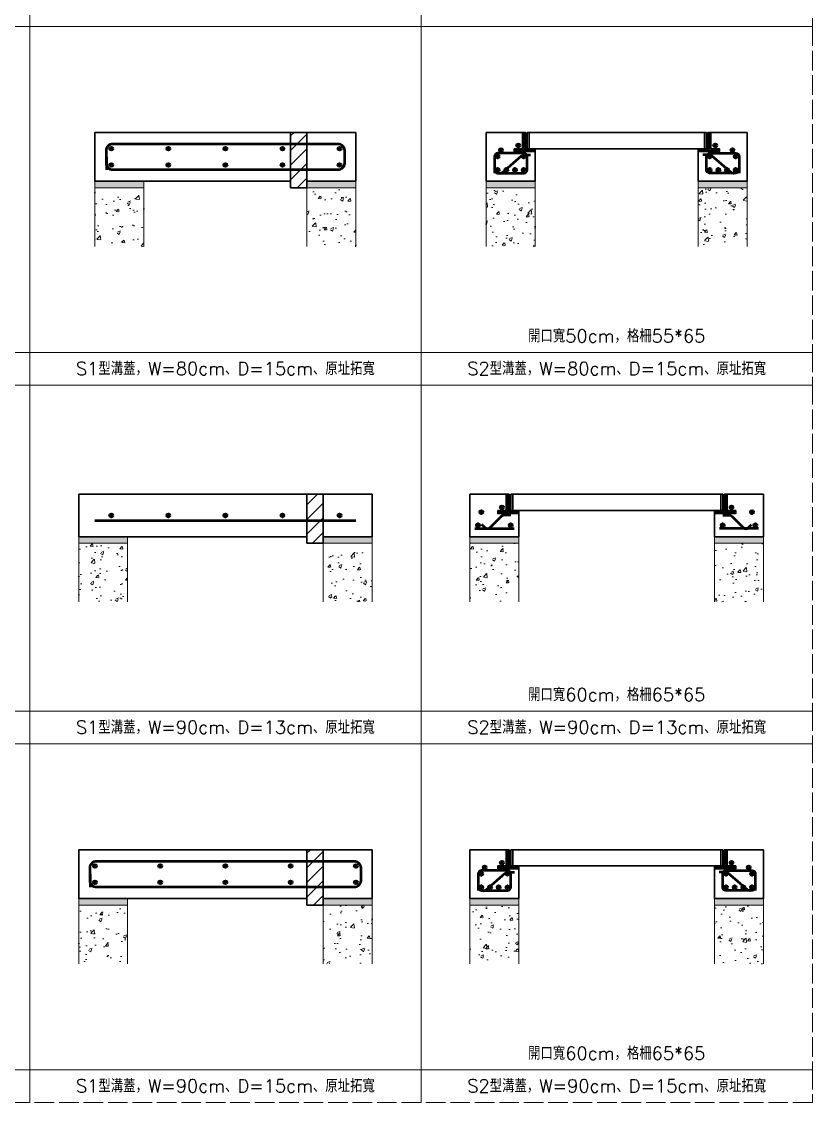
# Model space of a CAD drawing. Extents: x -4891 to 4829, y -5666 to -3242.
# Drawn here: x 1519 to 2004, y -5666 to -5003 of the extents above; entities that cross this region are included whole.
import ezdxf

# ---------------------------------------------------------------- set-up
doc = ezdxf.new("R2010")
doc.units = 0
doc.header["$MEASUREMENT"] = 0
doc.linetypes.add('ACAD_ISO02W100', pattern=[15, 12, -3])
doc.layers.add('一、4.基本-隱藏', color=9, linetype='ACAD_ISO02W100', lineweight=20, plot=False)
doc.layers.add('三、3.文字-註解文字', color=2, linetype='Continuous')
for name, color, linetype, lineweight in [('二、1.繪圖-既有設施', 8, 'Continuous', 20), ('二、2.繪圖-施作項目', 181, 'Continuous', 30), ('二、5.繪圖-鋼筋', 60, 'Continuous', 50), ('二、6.繪圖-其他施作項目', 35, 'Continuous', 30)]:
    doc.layers.add(name, color=color, linetype=linetype, lineweight=lineweight)
doc.styles.add('Content', font='romans.shx', dxfattribs={"height": 4, "bigfont": 'genie.shx'})
pattern_1 = [(0, (-454045.0519, -669369.0251), (1.27, 1.27), [0.635, -1.905]), (90, (-454044.7344, -669369.3426), (-1.27, 1.27), [0.635, -1.905])]
pattern_2 = [(50, (-454045.052, -669369.025), (18.2184669, -1.59390855), [1.905, -20.955]), (355, (-454045.052, -669369.025), (-3.52434214, 19.10568452), [1.524, -16.7640584]), (100.4514447, (-454043.534, -669369.158), (14.6941247, 17.5117752), [1.6190009, -17.80902446]), (46.1842, (-454045.052, -669363.945), (27.1079041, -4.2042328), [2.8575, -31.4325]), (96.6355576, (-454042.793, -669364.295), (23.7404134, 24.7426125), [2.4285023, -26.7135608]), (351.184151, (-454045.052, -669363.945), (23.7404134, 24.7426125), [2.2859967, -25.1459732]), (21, (-454042.512, -669365.215), (15.16143913, -10.22651982), [1.905, -20.955]), (326, (-454042.512, -669365.215), (6.18020283, 18.4187966), [1.524, -16.764]), (71.451445, (-454041.248, -669366.067), (21.34164193, 8.1922769), [1.6190009, -17.80899376]), (37.5, (-454045.052, -669369.025), (0.308860325, 8.455503887), [0, -16.5608, 0, -17.018, 0, -16.8275]), (7.5, (-454045.052, -669369.025), (6.68196625, 10.01805748), [0, -9.7028, 0, -16.1798, 0, -6.4135]), (327.5, (-454050.716, -669369.025), (13.559059517, -0.5728744), [0, -6.35, 0, -19.812, 0, -26.289]), (317.5, (-454053.256, -669369.025), (14.81291814, 2.5426491), [0, -8.255, 0, -13.1572, 0, -18.669])]

msp = doc.modelspace()

# ---------------------------------------------------------------- hatches: boundary and pattern name
at = {"layer": '二、1.繪圖-既有設施'}
h = msp.add_hatch(dxfattribs=at)
h.set_pattern_fill('CROSS', color=256, scale=0.2)
h.set_pattern_definition(pattern_1)
h.paths.add_polyline_path([(1593.868, -5101.296), (1563.868, -5101.296), (1563.868, -5105.296), (1593.868, -5105.296)])
h.paths.add_polyline_path([(1723.868, -5101.296), (1693.868, -5101.296), (1693.868, -5105.296), (1723.868, -5105.296)])
h = msp.add_hatch(dxfattribs=at)
h.set_pattern_fill('CROSS', color=256, scale=0.2)
h.set_pattern_definition(pattern_1)
h.paths.add_polyline_path([(1833.868, -5101.296), (1803.868, -5101.296), (1803.868, -5105.296), (1833.868, -5105.296)])
h.paths.add_polyline_path([(1963.868, -5101.296), (1933.868, -5101.296), (1933.868, -5105.296), (1963.868, -5105.296)])
h = msp.add_hatch(dxfattribs=at)
h.set_pattern_fill('AR-CONC', color=256, scale=0.1)
h.set_pattern_definition(pattern_2)
h.paths.add_polyline_path([(1593.868, -5105.296), (1563.868, -5105.296), (1563.868, -5141.296), (1593.868, -5141.296)])
h.paths.add_polyline_path([(1723.868, -5105.296), (1693.868, -5105.296), (1693.868, -5141.296), (1723.868, -5141.296)])
h = msp.add_hatch(dxfattribs=at)
h.set_pattern_fill('AR-CONC', color=256, scale=0.1)
h.set_pattern_definition(pattern_2)
h.paths.add_polyline_path([(1833.868, -5105.296), (1803.868, -5105.296), (1803.868, -5141.296), (1833.868, -5141.296)])
h.paths.add_polyline_path([(1963.868, -5105.296), (1933.868, -5105.296), (1933.868, -5141.296), (1963.868, -5141.296)])
h = msp.add_hatch(dxfattribs=at)
h.set_pattern_fill('CROSS', color=256, scale=0.2)
h.set_pattern_definition(pattern_1)
h.paths.add_polyline_path([(1583.868, -5319.296), (1553.868, -5319.296), (1553.868, -5323.296), (1583.868, -5323.296)])
h.paths.add_polyline_path([(1733.868, -5319.296), (1703.868, -5319.296), (1703.868, -5323.296), (1733.868, -5323.296)])
h = msp.add_hatch(dxfattribs=at)
h.set_pattern_fill('AR-CONC', color=256, scale=0.1)
h.set_pattern_definition(pattern_2)
h.paths.add_polyline_path([(1583.868, -5323.296), (1553.868, -5323.296), (1553.868, -5359.296), (1583.868, -5359.296)])
h.paths.add_polyline_path([(1733.868, -5323.296), (1703.868, -5323.296), (1703.868, -5359.296), (1733.868, -5359.296)])
h = msp.add_hatch(dxfattribs=at)
h.set_pattern_fill('CROSS', color=256, scale=0.2)
h.set_pattern_definition(pattern_1)
h.paths.add_polyline_path([(1823.868, -5319.296), (1793.868, -5319.296), (1793.868, -5323.296), (1823.868, -5323.296)])
h.paths.add_polyline_path([(1973.868, -5319.296), (1943.868, -5319.296), (1943.868, -5323.296), (1973.868, -5323.296)])
h = msp.add_hatch(dxfattribs=at)
h.set_pattern_fill('AR-CONC', color=256, scale=0.1)
h.set_pattern_definition(pattern_2)
h.paths.add_polyline_path([(1823.868, -5323.296), (1793.868, -5323.296), (1793.868, -5359.296), (1823.868, -5359.296)])
h.paths.add_polyline_path([(1973.868, -5323.296), (1943.868, -5323.296), (1943.868, -5359.296), (1973.868, -5359.296)])
h = msp.add_hatch(dxfattribs=at)
h.set_pattern_fill('CROSS', color=256, scale=0.2)
h.set_pattern_definition(pattern_1)
h.paths.add_polyline_path([(1583.868, -5541.296), (1553.868, -5541.296), (1553.868, -5545.296), (1583.868, -5545.296)])
h.paths.add_polyline_path([(1733.868, -5541.296), (1703.868, -5541.296), (1703.868, -5545.296), (1733.868, -5545.296)])
h = msp.add_hatch(dxfattribs=at)
h.set_pattern_fill('CROSS', color=256, scale=0.2)
h.set_pattern_definition(pattern_1)
h.paths.add_polyline_path([(1823.868, -5541.296), (1793.868, -5541.296), (1793.868, -5545.296), (1823.868, -5545.296)])
h.paths.add_polyline_path([(1973.868, -5541.296), (1943.868, -5541.296), (1943.868, -5545.296), (1973.868, -5545.296)])
h = msp.add_hatch(dxfattribs=at)
h.set_pattern_fill('AR-CONC', color=256, scale=0.1)
h.set_pattern_definition(pattern_2)
h.paths.add_polyline_path([(1583.868, -5545.296), (1553.868, -5545.296), (1553.868, -5581.296), (1583.868, -5581.296)])
h.paths.add_polyline_path([(1733.868, -5545.296), (1703.868, -5545.296), (1703.868, -5581.296), (1733.868, -5581.296)])
h = msp.add_hatch(dxfattribs=at)
h.set_pattern_fill('AR-CONC', color=256, scale=0.1)
h.set_pattern_definition(pattern_2)
h.paths.add_polyline_path([(1823.868, -5545.296), (1793.868, -5545.296), (1793.868, -5581.296), (1823.868, -5581.296)])
h.paths.add_polyline_path([(1973.868, -5545.296), (1943.868, -5545.296), (1943.868, -5581.296), (1973.868, -5581.296)])
at = {"layer": '二、5.繪圖-鋼筋'}
h = msp.add_hatch(color=256, dxfattribs=at)
h.dxf.hatch_style = 1
h.paths.add_polyline_path([(1572.868, -5081.296, 1), (1574.868, -5081.296, 1)])
h = msp.add_hatch(color=256, dxfattribs=at)
h.dxf.hatch_style = 1
h.paths.add_polyline_path([(1607.868, -5081.296, 1), (1609.868, -5081.296, 1)])
h = msp.add_hatch(color=256, dxfattribs=at)
h.dxf.hatch_style = 1
h.paths.add_polyline_path([(1642.868, -5081.296, 1), (1644.868, -5081.296, 1)])
h = msp.add_hatch(color=256, dxfattribs=at)
h.dxf.hatch_style = 1
h.paths.add_polyline_path([(1677.868, -5081.296, 1), (1679.868, -5081.296, 1)])
h = msp.add_hatch(color=256, dxfattribs=at)
h.dxf.hatch_style = 1
h.paths.add_polyline_path([(1712.868, -5081.296, 1), (1714.868, -5081.296, 1)])
h = msp.add_hatch(color=256, dxfattribs=at)
h.dxf.hatch_style = 1
h.paths.add_polyline_path([(1811.868, -5082.196, 1), (1813.868, -5082.196, 1)])
h = msp.add_hatch(color=256, dxfattribs=at)
h.dxf.hatch_style = 1
h.paths.add_polyline_path([(1822.468, -5079.296, 1), (1824.468, -5079.296, 1)])
h = msp.add_hatch(color=256, dxfattribs=at)
h.dxf.hatch_style = 1
h.paths.add_polyline_path([(1943.268, -5079.296, 1), (1945.268, -5079.296, 1)])
h = msp.add_hatch(color=256, dxfattribs=at)
h.dxf.hatch_style = 1
h.paths.add_polyline_path([(1953.868, -5082.196, 1), (1955.868, -5082.196, 1)])
h = msp.add_hatch(color=256, dxfattribs=at)
h.dxf.hatch_style = 1
h.paths.add_polyline_path([(1572.868, -5091.296, 1), (1574.868, -5091.296, 1)])
h = msp.add_hatch(color=256, dxfattribs=at)
h.dxf.hatch_style = 1
h.paths.add_polyline_path([(1607.868, -5091.296, 1), (1609.868, -5091.296, 1)])
h = msp.add_hatch(color=256, dxfattribs=at)
h.dxf.hatch_style = 1
h.paths.add_polyline_path([(1642.868, -5091.296, 1), (1644.868, -5091.296, 1)])
h = msp.add_hatch(color=256, dxfattribs=at)
h.dxf.hatch_style = 1
h.paths.add_polyline_path([(1677.868, -5091.296, 1), (1679.868, -5091.296, 1)])
h = msp.add_hatch(color=256, dxfattribs=at)
h.dxf.hatch_style = 1
h.paths.add_polyline_path([(1712.868, -5091.296, 1), (1714.868, -5091.296, 1)])
h = msp.add_hatch(color=256, dxfattribs=at)
h.dxf.hatch_style = 1
h.paths.add_polyline_path([(1809.868, -5086.096, 1), (1811.868, -5086.096, 1)])
h = msp.add_hatch(color=256, dxfattribs=at)
h.dxf.hatch_style = 1
h.paths.add_polyline_path([(1825.868, -5086.096, 1), (1827.868, -5086.096, 1)])
h = msp.add_hatch(color=256, dxfattribs=at)
h.dxf.hatch_style = 1
h.paths.add_polyline_path([(1939.868, -5086.096, 1), (1941.868, -5086.096, 1)])
h = msp.add_hatch(color=256, dxfattribs=at)
h.dxf.hatch_style = 1
h.paths.add_polyline_path([(1955.868, -5086.096, 1), (1957.868, -5086.096, 1)])
h = msp.add_hatch(color=256, dxfattribs=at)
h.dxf.hatch_style = 1
h.paths.add_polyline_path([(1809.868, -5094.296, 1), (1811.868, -5094.296, 1)])
h = msp.add_hatch(color=256, dxfattribs=at)
h.dxf.hatch_style = 1
h.paths.add_polyline_path([(1815.188, -5094.296, 1), (1817.188, -5094.296, 1)])
h = msp.add_hatch(color=256, dxfattribs=at)
h.dxf.hatch_style = 1
h.paths.add_polyline_path([(1820.528, -5094.296, 1), (1822.528, -5094.296, 1)])
h = msp.add_hatch(color=256, dxfattribs=at)
h.dxf.hatch_style = 1
h.paths.add_polyline_path([(1825.868, -5094.296, 1), (1827.868, -5094.296, 1)])
h = msp.add_hatch(color=256, dxfattribs=at)
h.dxf.hatch_style = 1
h.paths.add_polyline_path([(1939.868, -5094.296, 1), (1941.868, -5094.296, 1)])
h = msp.add_hatch(color=256, dxfattribs=at)
h.dxf.hatch_style = 1
h.paths.add_polyline_path([(1945.208, -5094.296, 1), (1947.208, -5094.296, 1)])
h = msp.add_hatch(color=256, dxfattribs=at)
h.dxf.hatch_style = 1
h.paths.add_polyline_path([(1950.548, -5094.296, 1), (1952.548, -5094.296, 1)])
h = msp.add_hatch(color=256, dxfattribs=at)
h.dxf.hatch_style = 1
h.paths.add_polyline_path([(1955.868, -5094.296, 1), (1957.868, -5094.296, 1)])
h = msp.add_hatch(color=256, dxfattribs=at)
h.dxf.hatch_style = 1
h.paths.add_polyline_path([(1799.868, -5304.196, 1), (1801.868, -5304.196, 1)])
h = msp.add_hatch(color=256, dxfattribs=at)
h.dxf.hatch_style = 1
h.paths.add_polyline_path([(1812.468, -5301.296, 1), (1814.468, -5301.296, 1)])
h = msp.add_hatch(color=256, dxfattribs=at)
h.dxf.hatch_style = 1
h.paths.add_polyline_path([(1953.268, -5301.296, 1), (1955.268, -5301.296, 1)])
h = msp.add_hatch(color=256, dxfattribs=at)
h.dxf.hatch_style = 1
h.paths.add_polyline_path([(1965.868, -5304.196, 1), (1967.868, -5304.196, 1)])
h = msp.add_hatch(color=256, dxfattribs=at)
h.dxf.hatch_style = 1
h.paths.add_polyline_path([(1572.868, -5306.296, 1), (1574.868, -5306.296, 1)])
h = msp.add_hatch(color=256, dxfattribs=at)
h.dxf.hatch_style = 1
h.paths.add_polyline_path([(1607.868, -5306.296, 1), (1609.868, -5306.296, 1)])
h = msp.add_hatch(color=256, dxfattribs=at)
h.dxf.hatch_style = 1
h.paths.add_polyline_path([(1642.868, -5306.296, 1), (1644.868, -5306.296, 1)])
h = msp.add_hatch(color=256, dxfattribs=at)
h.dxf.hatch_style = 1
h.paths.add_polyline_path([(1677.868, -5306.296, 1), (1679.868, -5306.296, 1)])
h = msp.add_hatch(color=256, dxfattribs=at)
h.dxf.hatch_style = 1
h.paths.add_polyline_path([(1712.868, -5306.296, 1), (1714.868, -5306.296, 1)])
h = msp.add_hatch(color=256, dxfattribs=at)
h.dxf.hatch_style = 1
h.paths.add_polyline_path([(1797.868, -5312.296, 1), (1799.868, -5312.296, 1)])
h = msp.add_hatch(color=256, dxfattribs=at)
h.dxf.hatch_style = 1
h.paths.add_polyline_path([(1817.868, -5312.296, 1), (1819.868, -5312.296, 1)])
h = msp.add_hatch(color=256, dxfattribs=at)
h.dxf.hatch_style = 1
h.paths.add_polyline_path([(1947.868, -5312.296, 1), (1949.868, -5312.296, 1)])
h = msp.add_hatch(color=256, dxfattribs=at)
h.dxf.hatch_style = 1
h.paths.add_polyline_path([(1967.868, -5312.296, 1), (1969.868, -5312.296, 1)])
h = msp.add_hatch(color=256, dxfattribs=at)
h.dxf.hatch_style = 1
h.paths.add_polyline_path([(1562.868, -5521.296, 1), (1564.868, -5521.296, 1)])
h = msp.add_hatch(color=256, dxfattribs=at)
h.dxf.hatch_style = 1
h.paths.add_polyline_path([(1602.868, -5521.296, 1), (1604.868, -5521.296, 1)])
h = msp.add_hatch(color=256, dxfattribs=at)
h.dxf.hatch_style = 1
h.paths.add_polyline_path([(1642.868, -5521.296, 1), (1644.868, -5521.296, 1)])
h = msp.add_hatch(color=256, dxfattribs=at)
h.dxf.hatch_style = 1
h.paths.add_polyline_path([(1682.868, -5521.296, 1), (1684.868, -5521.296, 1)])
h = msp.add_hatch(color=256, dxfattribs=at)
h.dxf.hatch_style = 1
h.paths.add_polyline_path([(1722.868, -5521.296, 1), (1724.868, -5521.296, 1)])
h = msp.add_hatch(color=256, dxfattribs=at)
h.dxf.hatch_style = 1
h.paths.add_polyline_path([(1801.868, -5522.196, 1), (1803.868, -5522.196, 1)])
h = msp.add_hatch(color=256, dxfattribs=at)
h.dxf.hatch_style = 1
h.paths.add_polyline_path([(1812.468, -5519.296, 1), (1814.468, -5519.296, 1)])
h = msp.add_hatch(color=256, dxfattribs=at)
h.dxf.hatch_style = 1
h.paths.add_polyline_path([(1953.268, -5519.296, 1), (1955.268, -5519.296, 1)])
h = msp.add_hatch(color=256, dxfattribs=at)
h.dxf.hatch_style = 1
h.paths.add_polyline_path([(1963.868, -5522.196, 1), (1965.868, -5522.196, 1)])
h = msp.add_hatch(color=256, dxfattribs=at)
h.dxf.hatch_style = 1
h.paths.add_polyline_path([(1799.868, -5526.096, 1), (1801.868, -5526.096, 1)])
h = msp.add_hatch(color=256, dxfattribs=at)
h.dxf.hatch_style = 1
h.paths.add_polyline_path([(1815.868, -5526.096, 1), (1817.868, -5526.096, 1)])
h = msp.add_hatch(color=256, dxfattribs=at)
h.dxf.hatch_style = 1
h.paths.add_polyline_path([(1949.868, -5526.096, 1), (1951.868, -5526.096, 1)])
h = msp.add_hatch(color=256, dxfattribs=at)
h.dxf.hatch_style = 1
h.paths.add_polyline_path([(1965.868, -5526.096, 1), (1967.868, -5526.096, 1)])
h = msp.add_hatch(color=256, dxfattribs=at)
h.dxf.hatch_style = 1
h.paths.add_polyline_path([(1562.868, -5531.296, 1), (1564.868, -5531.296, 1)])
h = msp.add_hatch(color=256, dxfattribs=at)
h.dxf.hatch_style = 1
h.paths.add_polyline_path([(1602.868, -5531.296, 1), (1604.868, -5531.296, 1)])
h = msp.add_hatch(color=256, dxfattribs=at)
h.dxf.hatch_style = 1
h.paths.add_polyline_path([(1642.868, -5531.296, 1), (1644.868, -5531.296, 1)])
h = msp.add_hatch(color=256, dxfattribs=at)
h.dxf.hatch_style = 1
h.paths.add_polyline_path([(1682.868, -5531.296, 1), (1684.868, -5531.296, 1)])
h = msp.add_hatch(color=256, dxfattribs=at)
h.dxf.hatch_style = 1
h.paths.add_polyline_path([(1722.868, -5531.296, 1), (1724.868, -5531.296, 1)])
h = msp.add_hatch(color=256, dxfattribs=at)
h.dxf.hatch_style = 1
h.paths.add_polyline_path([(1799.868, -5534.296, 1), (1801.868, -5534.296, 1)])
h = msp.add_hatch(color=256, dxfattribs=at)
h.dxf.hatch_style = 1
h.paths.add_polyline_path([(1805.188, -5534.296, 1), (1807.188, -5534.296, 1)])
h = msp.add_hatch(color=256, dxfattribs=at)
h.dxf.hatch_style = 1
h.paths.add_polyline_path([(1810.528, -5534.296, 1), (1812.528, -5534.296, 1)])
h = msp.add_hatch(color=256, dxfattribs=at)
h.dxf.hatch_style = 1
h.paths.add_polyline_path([(1815.868, -5534.296, 1), (1817.868, -5534.296, 1)])
h = msp.add_hatch(color=256, dxfattribs=at)
h.dxf.hatch_style = 1
h.paths.add_polyline_path([(1949.868, -5534.296, 1), (1951.868, -5534.296, 1)])
h = msp.add_hatch(color=256, dxfattribs=at)
h.dxf.hatch_style = 1
h.paths.add_polyline_path([(1955.208, -5534.296, 1), (1957.208, -5534.296, 1)])
h = msp.add_hatch(color=256, dxfattribs=at)
h.dxf.hatch_style = 1
h.paths.add_polyline_path([(1960.548, -5534.296, 1), (1962.548, -5534.296, 1)])
h = msp.add_hatch(color=256, dxfattribs=at)
h.dxf.hatch_style = 1
h.paths.add_polyline_path([(1965.868, -5534.296, 1), (1967.868, -5534.296, 1)])
at = {"layer": '二、6.繪圖-其他施作項目'}
h = msp.add_hatch(dxfattribs=at)
h.set_pattern_fill('ANSI31', color=256, scale=2)
h.set_pattern_definition([(45, (-454535.052, -670649.025), (-4.49012806, 4.49012806), [])])
h.paths.add_polyline_path([(1693.868, -5071.296), (1683.868, -5071.296), (1683.868, -5105.296), (1693.868, -5105.296)])
h = msp.add_hatch(dxfattribs=at)
h.set_pattern_fill('ANSI31', color=256, scale=0.2)
h.set_pattern_definition([(45, (4283.5368, -7112.3505), (-0.4490128, 0.4490128), [])])
h.paths.add_polyline_path([(1827.868, -5071.296), (1826.068, -5071.296), (1826.068, -5081.296), (1820.868, -5081.296), (1820.868, -5083.096), (1833.868, -5083.096), (1833.868, -5081.296), (1827.868, -5081.296)])
h.paths.add_polyline_path([(1939.868, -5081.296), (1933.868, -5081.296), (1933.868, -5083.096), (1946.868, -5083.096), (1946.868, -5081.296), (1941.668, -5081.296), (1941.668, -5071.296), (1939.868, -5071.296)])
h = msp.add_hatch(dxfattribs=at)
h.set_pattern_fill('ANSI31', color=256, scale=2)
h.set_pattern_definition([(45, (-454215.298, -671032.704), (-4.49012806, 4.49012806), [])])
h.paths.add_polyline_path([(1703.868, -5293.296), (1693.868, -5293.296), (1693.868, -5323.296), (1703.868, -5323.296)])
h = msp.add_hatch(dxfattribs=at)
h.set_pattern_fill('ANSI31', color=256, scale=0.2)
h.set_pattern_definition([(45, (4273.5368, -7284.2209), (-0.4490128, 0.4490128), [])])
h.paths.add_polyline_path([(1817.868, -5293.296), (1816.068, -5293.296), (1816.068, -5303.296), (1810.868, -5303.296), (1810.868, -5305.096), (1823.868, -5305.096), (1823.868, -5303.296), (1817.868, -5303.296)])
h.paths.add_polyline_path([(1949.868, -5303.296), (1943.868, -5303.296), (1943.868, -5305.096), (1956.868, -5305.096), (1956.868, -5303.296), (1951.668, -5303.296), (1951.668, -5293.296), (1949.868, -5293.296)])
h = msp.add_hatch(dxfattribs=at)
h.set_pattern_fill('ANSI31', color=256, scale=2)
h.set_pattern_definition([(45, (-454525.052, -671089.025), (-4.49012806, 4.49012806), [])])
h.paths.add_polyline_path([(1703.868, -5511.296), (1693.868, -5511.296), (1693.868, -5545.296), (1703.868, -5545.296)])
h = msp.add_hatch(dxfattribs=at)
h.set_pattern_fill('ANSI31', color=256, scale=0.2)
h.set_pattern_definition([(45, (4273.5368, -7502.2209), (-0.4490128, 0.4490128), [])])
h.paths.add_polyline_path([(1817.868, -5511.296), (1816.068, -5511.296), (1816.068, -5521.296), (1810.868, -5521.296), (1810.868, -5523.096), (1823.868, -5523.096), (1823.868, -5521.296), (1817.868, -5521.296)])
h.paths.add_polyline_path([(1949.868, -5521.296), (1943.868, -5521.296), (1943.868, -5523.096), (1956.868, -5523.096), (1956.868, -5521.296), (1951.668, -5521.296), (1951.668, -5511.296), (1949.868, -5511.296)])

# ---------------------------------------------------------------- linework, layer by layer
at = {"layer": '一、4.基本-隱藏'}
for points in [[(1283.868, -4986.296), (1523.868, -4986.296), (1523.868, -5006.296), (1283.868, -5006.296)], [(1523.868, -4986.296), (1763.868, -4986.296), (1763.868, -5006.296), (1523.868, -5006.296)], [(1763.868, -4986.296), (2003.868, -4986.296), (2003.868, -5006.296), (1763.868, -5006.296)], [(1283.868, -5006.296), (1523.868, -5006.296), (1523.868, -5206.296), (1283.868, -5206.296)], [(1523.868, -5006.296), (1763.868, -5006.296), (1763.868, -5206.296), (1523.868, -5206.296)], [(1763.868, -5006.296), (2003.868, -5006.296), (2003.868, -5206.296), (1763.868, -5206.296)], [(1283.868, -5206.296), (1523.868, -5206.296), (1523.868, -5226.296), (1283.868, -5226.296)], [(1523.868, -5206.296), (1763.868, -5206.296), (1763.868, -5226.296), (1523.868, -5226.296)], [(1763.868, -5206.296), (2003.868, -5206.296), (2003.868, -5226.296), (1763.868, -5226.296)], [(1283.868, -5226.296), (1523.868, -5226.296), (1523.868, -5426.296), (1283.868, -5426.296)], [(1523.868, -5226.296), (1763.868, -5226.296), (1763.868, -5426.296), (1523.868, -5426.296)], [(1763.868, -5226.296), (2003.868, -5226.296), (2003.868, -5426.296), (1763.868, -5426.296)], [(1283.868, -5426.296), (1523.868, -5426.296), (1523.868, -5446.296), (1283.868, -5446.296)], [(1523.868, -5426.296), (1763.868, -5426.296), (1763.868, -5446.296), (1523.868, -5446.296)], [(1523.868, -5426.296), (1763.868, -5426.296), (1763.868, -5446.296), (1523.868, -5446.296)], [(1763.868, -5426.296), (2003.868, -5426.296), (2003.868, -5446.296), (1763.868, -5446.296)], [(1283.868, -5446.296), (1523.868, -5446.296), (1523.868, -5646.296), (1283.868, -5646.296)], [(1523.868, -5446.296), (1763.868, -5446.296), (1763.868, -5646.296), (1523.868, -5646.296)], [(1763.868, -5446.296), (2003.868, -5446.296), (2003.868, -5646.296), (1763.868, -5646.296)], [(1283.868, -5646.296), (1523.868, -5646.296), (1523.868, -5666.296), (1283.868, -5666.296)], [(1523.868, -5646.296), (1763.868, -5646.296), (1763.868, -5666.296), (1523.868, -5666.296)], [(1763.868, -5646.296), (2003.868, -5646.296), (2003.868, -5666.296), (1763.868, -5666.296)]]:
    msp.add_lwpolyline(points, close=True, dxfattribs=at)
at = {"layer": '二、1.繪圖-既有設施'}
for points in [[(1563.868, -5101.296), (1563.868, -5141.296)], [(1593.868, -5101.296), (1593.868, -5141.296)], [(1693.868, -5101.296), (1693.868, -5141.296)], [(1723.868, -5101.296), (1723.868, -5141.296)], [(1803.868, -5101.296), (1803.868, -5141.296)], [(1833.868, -5101.296), (1833.868, -5141.296)], [(1933.868, -5101.296), (1933.868, -5141.296)], [(1963.868, -5101.296), (1963.868, -5141.296)], [(1563.868, -5105.296), (1593.868, -5105.296)], [(1693.868, -5105.296), (1723.868, -5105.296)], [(1803.868, -5105.296), (1833.868, -5105.296)], [(1933.868, -5105.296), (1963.868, -5105.296)], [(1553.868, -5319.296), (1553.868, -5359.296)], [(1553.868, -5323.296), (1583.868, -5323.296)], [(1583.868, -5319.296), (1583.868, -5359.296)], [(1703.868, -5319.296), (1703.868, -5359.296)], [(1703.868, -5323.296), (1733.868, -5323.296)], [(1733.868, -5319.296), (1733.868, -5359.296)], [(1793.868, -5319.296), (1793.868, -5359.296)], [(1793.868, -5323.296), (1823.868, -5323.296)], [(1823.868, -5319.296), (1823.868, -5359.296)], [(1943.868, -5319.296), (1943.868, -5359.296)], [(1943.868, -5323.296), (1973.868, -5323.296)], [(1973.868, -5319.296), (1973.868, -5359.296)], [(1553.868, -5541.296), (1553.868, -5581.296)], [(1583.868, -5541.296), (1583.868, -5581.296)], [(1703.868, -5541.296), (1703.868, -5581.296)], [(1733.868, -5541.296), (1733.868, -5581.296)], [(1793.868, -5541.296), (1793.868, -5581.296)], [(1823.868, -5541.296), (1823.868, -5581.296)], [(1943.868, -5541.296), (1943.868, -5581.296)], [(1973.868, -5541.296), (1973.868, -5581.296)], [(1553.868, -5545.296), (1583.868, -5545.296)], [(1703.868, -5545.296), (1733.868, -5545.296)], [(1793.868, -5545.296), (1823.868, -5545.296)], [(1943.868, -5545.296), (1973.868, -5545.296)]]:
    msp.add_lwpolyline(points, dxfattribs=at)
at = {"layer": '二、2.繪圖-施作項目'}
for points in [[(1563.868, -5071.296), (1723.868, -5071.296)], [(1563.868, -5071.296), (1563.868, -5101.296)], [(1723.868, -5071.296), (1723.868, -5101.296)], [(1803.868, -5071.296), (1826.068, -5071.296)], [(1803.868, -5071.296), (1803.868, -5101.296)], [(1963.868, -5071.296), (1941.668, -5071.296)], [(1963.868, -5071.296), (1963.868, -5101.296)], [(1833.868, -5081.296), (1833.868, -5101.296)], [(1933.868, -5081.296), (1933.868, -5101.296)], [(1563.868, -5101.296), (1683.868, -5101.296)], [(1693.868, -5101.296), (1723.868, -5101.296)], [(1803.868, -5101.296), (1833.868, -5101.296)], [(1933.868, -5101.296), (1963.868, -5101.296)], [(1553.868, -5293.296), (1733.868, -5293.296)], [(1553.868, -5293.296), (1553.868, -5319.296)], [(1733.868, -5293.296), (1733.868, -5319.296)], [(1793.868, -5293.296), (1816.068, -5293.296)], [(1793.868, -5293.296), (1793.868, -5319.296)], [(1951.668, -5293.296), (1973.868, -5293.296)], [(1973.868, -5293.296), (1973.868, -5319.296)], [(1823.868, -5303.296), (1823.868, -5319.296)], [(1943.868, -5303.296), (1943.868, -5319.296)], [(1553.868, -5319.296), (1693.868, -5319.296)], [(1703.868, -5319.296), (1733.868, -5319.296)], [(1793.868, -5319.296), (1823.868, -5319.296)], [(1943.868, -5319.296), (1973.868, -5319.296)], [(1553.868, -5511.296), (1733.868, -5511.296)], [(1553.868, -5511.296), (1553.868, -5541.296)], [(1733.868, -5511.296), (1733.868, -5541.296)], [(1793.868, -5511.296), (1816.068, -5511.296)], [(1793.868, -5511.296), (1793.868, -5541.296)], [(1951.668, -5511.296), (1973.868, -5511.296)], [(1973.868, -5511.296), (1973.868, -5541.296)], [(1823.868, -5521.296), (1823.868, -5541.296)], [(1943.868, -5521.296), (1943.868, -5541.296)], [(1553.868, -5541.296), (1693.868, -5541.296)], [(1703.868, -5541.296), (1733.868, -5541.296)], [(1793.868, -5541.296), (1823.868, -5541.296)], [(1943.868, -5541.296), (1973.868, -5541.296)]]:
    msp.add_lwpolyline(points, dxfattribs=at)
at = {"layer": '二、5.繪圖-鋼筋'}
for points in [[(1716.868, -5082.296), (1716.868, -5090.296, -0.4142136), (1712.868, -5094.296), (1574.868, -5094.296, -0.4142136), (1570.868, -5090.296), (1570.868, -5082.296, -0.4142136), (1574.868, -5078.296), (1712.868, -5078.296, -0.4142136)], [(1826.868, -5084.096), (1810.868, -5084.096, 0.4142136), (1808.868, -5086.096), (1808.868, -5094.296, 0.4142136), (1810.868, -5096.296), (1826.868, -5096.296, 0.4142136), (1828.868, -5094.296), (1828.868, -5086.096, 0.4142136)], [(1940.868, -5084.096), (1956.868, -5084.096, -0.4142136), (1958.868, -5086.096), (1958.868, -5094.296, -0.4142136), (1956.868, -5096.296), (1940.868, -5096.296, -0.4142136), (1938.868, -5094.296), (1938.868, -5086.096, -0.4142136)], [(1726.868, -5522.296), (1726.868, -5530.296, -0.4142136), (1722.868, -5534.296), (1564.868, -5534.296, -0.4142136), (1560.868, -5530.296), (1560.868, -5522.296, -0.4142136), (1564.868, -5518.296), (1722.868, -5518.296, -0.4142136)], [(1816.868, -5524.096), (1800.868, -5524.096, 0.4142136), (1798.868, -5526.096), (1798.868, -5534.296, 0.4142136), (1800.868, -5536.296), (1816.868, -5536.296, 0.4142136), (1818.868, -5534.296), (1818.868, -5526.096, 0.4142136)], [(1950.868, -5524.096), (1966.868, -5524.096, -0.4142136), (1968.868, -5526.096), (1968.868, -5534.296, -0.4142136), (1966.868, -5536.296), (1950.868, -5536.296, -0.4142136), (1948.868, -5534.296), (1948.868, -5526.096, -0.4142136)]]:
    msp.add_lwpolyline(points, format="xyb", close=True, dxfattribs=at)
for points in [[(1570.868, -5086.296), (1570.868, -5094.296)], [(1808.868, -5090.196), (1808.868, -5096.296)], [(1958.868, -5090.196), (1958.868, -5096.296)], [(1563.868, -5309.296), (1723.868, -5309.296)], [(1796.868, -5314.296), (1820.868, -5314.296)], [(1970.868, -5314.296), (1946.868, -5314.296)], [(1560.868, -5526.296), (1560.868, -5534.296)], [(1798.868, -5530.196), (1798.868, -5536.296)], [(1968.868, -5530.196), (1968.868, -5536.296)]]:
    msp.add_lwpolyline(points, dxfattribs=at)
for points in [[(1808.905, -5093.543), (1810.887, -5095.795, 0.4142136), (1813.71, -5095.974), (1825.502, -5085.595, -0.1824306), (1826.823, -5085.096), (1831.068, -5085.096)], [(1958.832, -5093.543), (1956.85, -5095.795, -0.4142136), (1954.027, -5095.974), (1942.235, -5085.595, 0.1824306), (1940.914, -5085.096), (1936.668, -5085.096)], [(1818.868, -5306.096), (1814.697, -5306.096, 0.1989124), (1813.283, -5306.682), (1806.083, -5313.882, -0.4142136), (1803.254, -5313.882), (1801.133, -5311.76)], [(1948.868, -5306.096), (1953.04, -5306.096, -0.1989124), (1954.454, -5306.682), (1961.654, -5313.882, 0.4142136), (1964.483, -5313.882), (1966.604, -5311.76)], [(1798.905, -5533.543), (1800.887, -5535.795, 0.4142136), (1803.71, -5535.974), (1815.502, -5525.595, -0.1824306), (1816.823, -5525.096), (1821.068, -5525.096)], [(1968.832, -5533.543), (1966.85, -5535.795, -0.4142136), (1964.027, -5535.974), (1952.235, -5525.595, 0.1824306), (1950.914, -5525.096), (1946.668, -5525.096)]]:
    msp.add_lwpolyline(points, format="xyb", dxfattribs=at)
for centre in [(1573.868, -5081.296), (1608.868, -5081.296), (1643.868, -5081.296), (1678.868, -5081.296), (1713.868, -5081.296), (1812.868, -5082.196), (1823.468, -5079.296), (1944.268, -5079.296), (1954.868, -5082.196), (1573.868, -5091.296), (1608.868, -5091.296), (1643.868, -5091.296), (1678.868, -5091.296), (1713.868, -5091.296), (1810.868, -5086.096), (1826.868, -5086.096), (1940.868, -5086.096), (1956.868, -5086.096), (1810.868, -5094.296), (1816.188, -5094.296), (1821.528, -5094.296), (1826.868, -5094.296), (1940.868, -5094.296), (1946.208, -5094.296), (1951.548, -5094.296), (1956.868, -5094.296), (1800.868, -5304.196), (1813.468, -5301.296), (1954.268, -5301.296), (1966.868, -5304.196), (1573.868, -5306.296), (1608.868, -5306.296), (1643.868, -5306.296), (1678.868, -5306.296), (1713.868, -5306.296), (1798.868, -5312.296), (1818.868, -5312.296), (1948.868, -5312.296), (1968.868, -5312.296), (1563.868, -5521.296), (1603.868, -5521.296), (1643.868, -5521.296), (1683.868, -5521.296), (1723.868, -5521.296), (1802.868, -5522.196), (1813.468, -5519.296), (1954.268, -5519.296), (1964.868, -5522.196), (1800.868, -5526.096), (1816.868, -5526.096), (1950.868, -5526.096), (1966.868, -5526.096), (1563.868, -5531.296), (1603.868, -5531.296), (1643.868, -5531.296), (1683.868, -5531.296), (1723.868, -5531.296), (1800.868, -5534.296), (1806.188, -5534.296), (1811.528, -5534.296), (1816.868, -5534.296), (1950.868, -5534.296), (1956.208, -5534.296), (1961.548, -5534.296), (1966.868, -5534.296)]:
    msp.add_circle(centre, 1, dxfattribs=at)
at = {"layer": '二、6.繪圖-其他施作項目'}
for points in [[(1683.868, -5071.296), (1683.868, -5105.296)], [(1693.868, -5071.296), (1693.868, -5105.296)], [(1828.868, -5071.296), (1828.868, -5081.296)], [(1828.868, -5071.296), (1938.868, -5071.296)], [(1830.068, -5071.296), (1830.068, -5081.296)], [(1937.668, -5071.296), (1937.668, -5081.296)], [(1938.868, -5071.296), (1938.868, -5081.296)], [(1828.868, -5081.296), (1938.868, -5081.296)], [(1683.868, -5105.296), (1693.868, -5105.296)], [(1693.868, -5293.296), (1693.868, -5323.296)], [(1703.868, -5293.296), (1703.868, -5323.296)], [(1818.868, -5293.296), (1818.868, -5303.296)], [(1818.868, -5293.296), (1948.868, -5293.296)], [(1820.068, -5293.296), (1820.068, -5303.296)], [(1947.668, -5293.296), (1947.668, -5303.296)], [(1948.868, -5293.296), (1948.868, -5303.296)], [(1818.868, -5303.296), (1948.868, -5303.296)], [(1693.868, -5323.296), (1703.868, -5323.296)], [(1693.868, -5511.296), (1693.868, -5545.296)], [(1703.868, -5511.296), (1703.868, -5545.296)], [(1818.868, -5511.296), (1818.868, -5521.296)], [(1818.868, -5511.296), (1948.868, -5511.296)], [(1820.068, -5511.296), (1820.068, -5521.296)], [(1947.668, -5511.296), (1947.668, -5521.296)], [(1948.868, -5511.296), (1948.868, -5521.296)], [(1818.868, -5521.296), (1948.868, -5521.296)], [(1693.868, -5545.296), (1703.868, -5545.296)]]:
    msp.add_lwpolyline(points, dxfattribs=at)
for points in [[(1820.868, -5081.296), (1826.068, -5081.296), (1826.068, -5071.296), (1827.868, -5071.296), (1827.868, -5081.296), (1833.868, -5081.296), (1833.868, -5083.096), (1820.868, -5083.096)], [(1941.668, -5071.296), (1939.868, -5071.296), (1939.868, -5081.296), (1933.868, -5081.296), (1933.868, -5083.096), (1946.868, -5083.096), (1946.868, -5081.296), (1941.668, -5081.296)], [(1810.868, -5303.296), (1816.068, -5303.296), (1816.068, -5293.296), (1817.868, -5293.296), (1817.868, -5303.296), (1823.868, -5303.296), (1823.868, -5305.096), (1810.868, -5305.096)], [(1951.668, -5293.296), (1949.868, -5293.296), (1949.868, -5303.296), (1943.868, -5303.296), (1943.868, -5305.096), (1956.868, -5305.096), (1956.868, -5303.296), (1951.668, -5303.296)], [(1810.868, -5521.296), (1816.068, -5521.296), (1816.068, -5511.296), (1817.868, -5511.296), (1817.868, -5521.296), (1823.868, -5521.296), (1823.868, -5523.096), (1810.868, -5523.096)], [(1951.668, -5511.296), (1949.868, -5511.296), (1949.868, -5521.296), (1943.868, -5521.296), (1943.868, -5523.096), (1956.868, -5523.096), (1956.868, -5521.296), (1951.668, -5521.296)]]:
    msp.add_lwpolyline(points, close=True, dxfattribs=at)

# ---------------------------------------------------------------- texts
at = {"layer": '三、3.文字-註解文字', "char_height": 8, "attachment_point": 5, "style": 'Content'}
for s, width, insert in [('開口寬50cm，格柵55*65', 168.96507, (1883.868, -5196.296)), ('S1型溝蓋，W=80cm、D=15cm、原址拓寬', 219.74104, (1643.868, -5216.296)), ('S2型溝蓋，W=80cm、D=15cm、原址拓寬', 226.57626, (1883.868, -5216.296)), ('開口寬60cm，格柵65*65', 168.96507, (1883.868, -5416.296)), ('S1型溝蓋，W=90cm、D=13cm、原址拓寬', 219.74104, (1643.868, -5436.296)), ('S2型溝蓋，W=90cm、D=13cm、原址拓寬', 226.57626, (1883.868, -5436.296)), ('開口寬60cm，格柵65*65', 168.96507, (1883.868, -5636.296)), ('S1型溝蓋，W=90cm、D=15cm、原址拓寬', 219.74104, (1643.868, -5656.296)), ('S2型溝蓋，W=90cm、D=15cm、原址拓寬', 226.57626, (1883.868, -5656.296))]:
    msp.add_mtext_dynamic_manual_height_columns(s, width=width, gutter_width=40, heights=[0], dxfattribs=dict(at, insert=insert))

doc.saveas('drawing.dxf')
